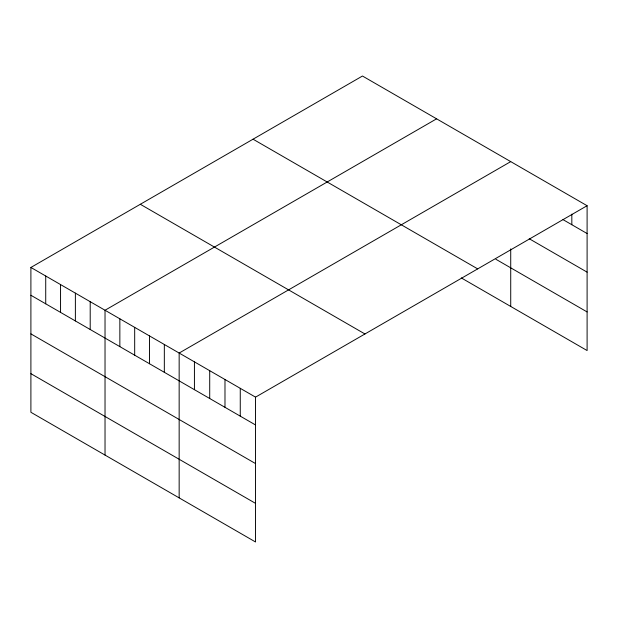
<?xml version="1.0" encoding="UTF-8"?>
<svg xmlns="http://www.w3.org/2000/svg" width="618" height="618" viewBox="0 0 618 618"><rect width="100%" height="100%" fill="white"/><g stroke="black" fill="none" stroke-linecap="round" stroke-linejoin="round"><path stroke-width="0.93" d="M30.9 267.455L255.535 397.142L255.535 541.978L30.9 412.283L30.9 267.455L362.465 76.022L587.1 205.717L587.1 350.545L461.306 277.922M436.594 118.826L105.029 310.251L105.029 455.08M510.723 161.622L179.158 353.048L179.158 497.876M255.535 397.142L587.1 205.717M562.983 219.606L587.1 233.534M529.217 238.726L587.1 272.144M495.899 259.274L587.1 311.935M253.048 139.197L477.683 268.884M140.317 204.28L364.952 333.975M30.9 295.265L255.535 424.96M30.9 333.882L255.535 463.577M30.9 373.666L255.535 503.361M571.828 214.16L571.828 224.713M510.723 248.892L510.723 306.451M240.263 388.328L240.263 416.138M224.983 379.506L224.983 407.324M209.711 370.684L209.711 398.502M194.431 361.87L194.431 389.68M164.334 344.489L164.334 372.306M149.51 335.929L149.51 363.747M134.678 327.37L134.678 355.188M119.853 318.811L119.853 346.628M90.205 301.692L90.205 329.51M75.381 293.133L75.381 320.943M60.549 284.574L60.549 312.384M45.724 276.014L45.724 303.824"/></g></svg>
